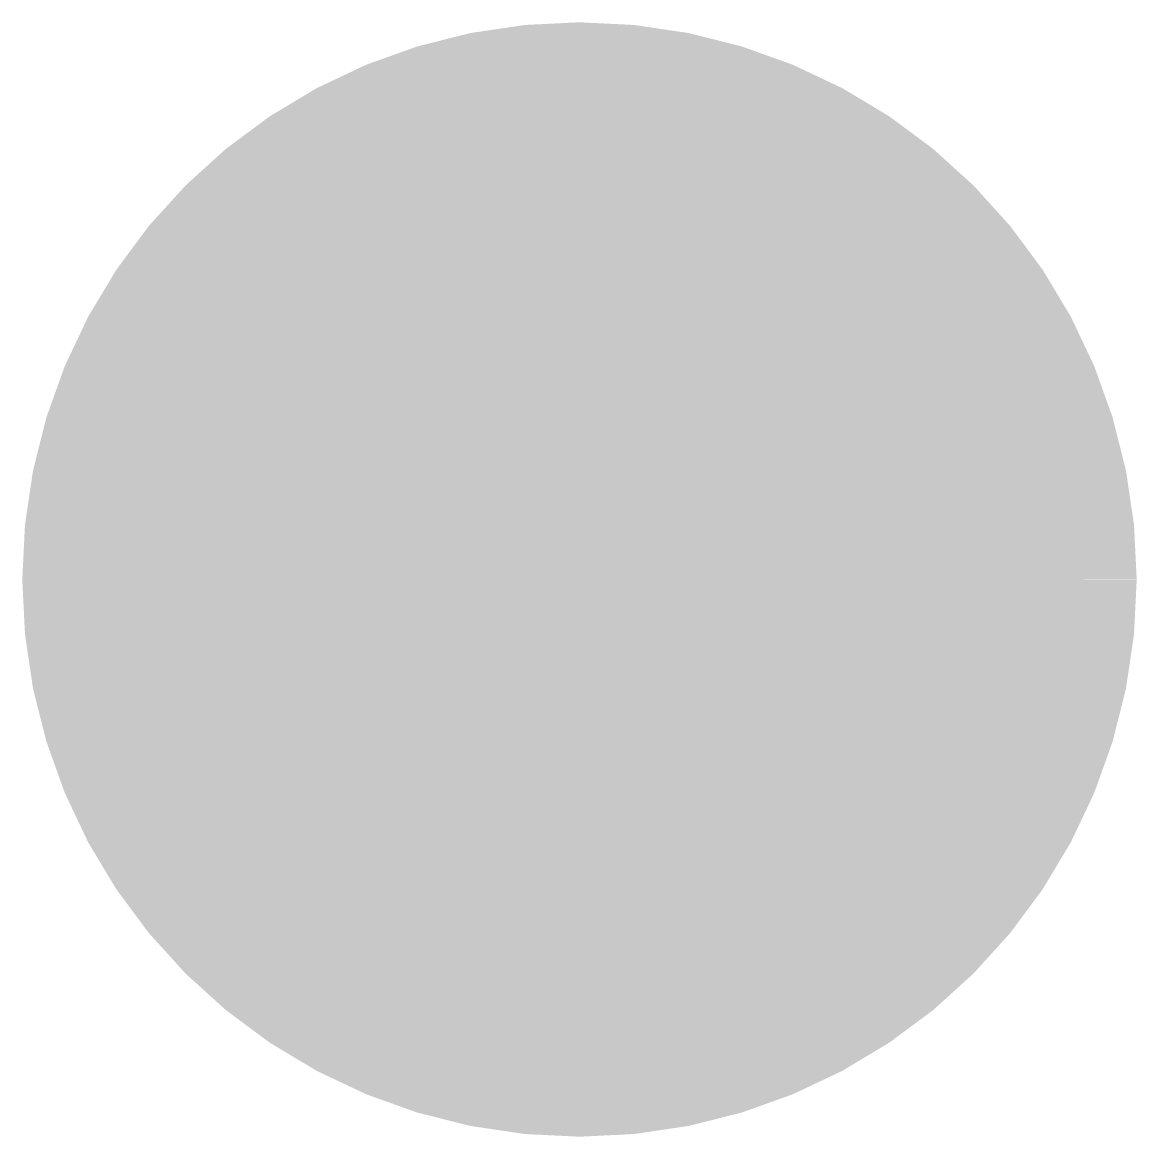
# Model space of a CAD drawing. Extents: x -0.05 to 2.05, y -1.05 to 1.05.
import ezdxf

# ---------------------------------------------------------------- set-up
doc = ezdxf.new("R2010")
doc.units = 0
doc.header["$MEASUREMENT"] = 0
doc.layers.get('0').update_dxf_attribs({"color": 3, "linetype": 'CONTINUOUS'})

msp = doc.modelspace()

# ---------------------------------------------------------------- hatches: boundary and pattern name
h = msp.add_hatch(color=255)
edge = h.paths.add_edge_path()
edge.add_arc((1, 0), 0.95, 0, 360)

# ---------------------------------------------------------------- linework, layer by layer
at = {"const_width": 0.1}
msp.add_lwpolyline([(0, 0, 1), (2, 0, 1), (0, 0, 3.119099)], format="xyb", dxfattribs=at)
for points in [[(1, 0), (1, 1)], [(1, 0), (0.134, -0.5)], [(1, 0), (1.866, -0.5)]]:
    msp.add_lwpolyline(points, dxfattribs=at)

doc.saveas('drawing.dxf')
